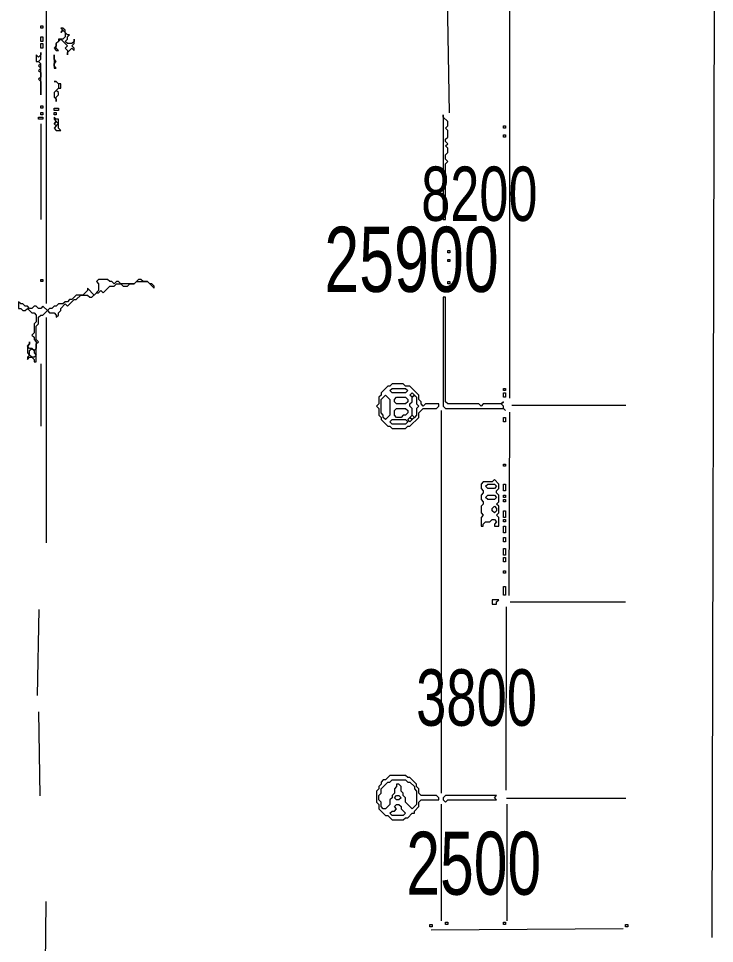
# Model space of a CAD drawing. Extents: x 10 to 1972, y 10 to 1395.
# Drawn here: x 10 to 322.9, y 442.4 to 858.3 of the extents above; entities that cross this region are included whole.
import ezdxf

# ---------------------------------------------------------------- set-up
doc = ezdxf.new("R2010")
doc.units = 0
for name, color, linetype, lineweight in [('OCR_TEXT', 6, 'Continuous', 0), ('TRACE_STRAIGHT', 5, 'Continuous', 0), ('TRACE_TEXT_SYMBOL', 6, 'Continuous', 0)]:
    doc.layers.add(name, color=color, linetype=linetype, lineweight=lineweight)
doc.styles.add('wqy-unicode', font='wqy-unicode.lff')

msp = doc.modelspace()

# ---------------------------------------------------------------- linework, layer by layer
at = {"layer": 'TRACE_STRAIGHT', "color": 5}
for p, q in [((22.57, 730.12), (22.63, 971.37)), ((321.93, 445.12), (322.95, 877.63)), ((202.71, 871.39), (203.67, 815.85)), ((230.87, 687.62), (230.89, 871.38)), ((20, 811), (20, 768)), ((22.64, 622.62), (22.66, 723.88)), ((20, 703), (20, 675)), ((231.88, 684.52), (283.13, 684.47)), ((200, 682), (200, 510)), ((230.66, 598.87), (230.88, 681.37)), ((231, 596), (283, 596)), ((18.55, 553.91), (19.24, 592.67)), ((229.22, 511.37), (229.42, 593.87)), ((19, 546.62), (19.64, 508.86)), ((229.38, 507.72), (283.13, 507.78)), ((200.16, 452.62), (200.16, 505.12)), ((229.7, 452.62), (229.73, 505.12)), ((21.41, 385.11), (22.48, 461.37)), ((195.62, 448.52), (281.87, 449.25))]:
    msp.add_line(p, q, dxfattribs=at)
at = {"layer": 'TRACE_TEXT_SYMBOL', "color": 6}
for points in [[(20, 855), (21, 855), (21, 854), (20, 854)], [(29, 854), (30, 853), (29, 852), (30, 853), (31, 852), (31, 850), (30, 849), (28, 849), (28, 848), (27, 847), (27, 846), (26, 845), (27, 844), (28, 844), (27, 845), (27, 847), (29, 849), (32, 846), (31, 845), (32, 844), (32, 842), (32, 843), (34, 845), (35, 844), (35, 845), (34, 846), (35, 847), (35, 849), (35, 848), (34, 847), (32, 847), (31, 848), (32, 849), (32, 850), (33, 851), (32, 851), (31, 852), (31, 853), (30, 854)], [(20, 850), (21, 850), (21, 848), (20, 848)], [(20, 847), (21, 847), (21, 845), (20, 845)], [(20, 843), (20, 842), (19, 841), (18, 842), (18, 839), (19, 839), (20, 838), (19, 837), (20, 836), (19, 835), (20, 834), (20, 832), (19, 831), (20, 830), (20, 824), (20, 838), (19, 839), (20, 840)], [(26, 842), (26, 836), (27, 836), (26, 837), (26, 838), (27, 839), (26, 840)], [(26, 830), (27, 830), (28, 829), (28, 827), (26, 825), (26, 823), (27, 822), (27, 821), (27, 823), (28, 824), (28, 825), (27, 826), (28, 827), (29, 827), (29, 829), (28, 829), (27, 830)], [(20, 819), (21, 819), (21, 818), (20, 818)], [(20, 816), (21, 816), (21, 815), (20, 815)], [(26, 818), (28, 818), (28, 817), (26, 817)], [(26, 816), (27, 816), (27, 815), (26, 815)], [(19, 814), (21, 814), (21, 813), (19, 813)], [(26, 814), (26, 813), (27, 812), (26, 811), (27, 810), (26, 809), (27, 808), (29, 808), (28, 809), (28, 813), (27, 813)], [(26, 811), (27, 812), (28, 811), (27, 810)], [(201, 815), (201, 768), (202, 768), (202, 793), (203, 794), (202, 795), (202, 797), (203, 798), (203, 800), (202, 801), (203, 802), (202, 803), (202, 804), (203, 805), (203, 808), (202, 809), (203, 810), (203, 812), (201, 814)], [(228, 810), (229, 810), (229, 809), (228, 809)], [(228, 806), (229, 806), (229, 805), (228, 805)], [(203, 754), (204, 754), (204, 753), (203, 753)], [(203, 750), (204, 750), (204, 749), (203, 749)], [(20, 741), (21, 741), (21, 740), (20, 740)], [(203, 740), (204, 740), (204, 739), (203, 739)], [(201, 733), (201, 684), (202, 683), (228, 683), (229, 682), (228, 683), (228, 684), (227, 685), (228, 686), (227, 685), (219, 685), (218, 684), (217, 685), (203, 685), (202, 686), (202, 733)], [(15, 709), (16, 710), (17, 709), (17, 708), (18, 707), (17, 706), (16, 706), (15, 707)], [(178, 694), (177, 693), (176, 693), (173, 690), (173, 689), (172, 688), (172, 685), (171, 684), (172, 683), (172, 680), (173, 679), (173, 678), (176, 675), (177, 675), (178, 674), (184, 674), (185, 675), (186, 675), (190, 679), (190, 681), (192, 683), (198, 683), (199, 684), (199, 685), (193, 685), (192, 684), (191, 685), (191, 686), (190, 687), (190, 689), (186, 693), (184, 693), (183, 694)], [(177, 691), (178, 692), (184, 692), (185, 691), (184, 690), (178, 690)], [(228, 692), (229, 692), (229, 691), (228, 691)], [(175, 689), (177, 687), (177, 680), (175, 678), (174, 679), (174, 680), (173, 681), (173, 687)], [(179, 687), (180, 688), (184, 688), (185, 687), (185, 686), (184, 685), (180, 685), (179, 686)], [(186, 689), (187, 690), (188, 689), (187, 688)], [(187, 688), (188, 689), (189, 688), (189, 685), (190, 684), (189, 683), (189, 680), (188, 679), (187, 680), (187, 683), (186, 684), (186, 685), (187, 686)], [(228, 690), (229, 690), (229, 688), (228, 688)], [(179, 682), (180, 683), (184, 683), (185, 682), (185, 681), (184, 680), (183, 680), (182, 679), (180, 679), (179, 680)], [(177, 677), (178, 678), (184, 678), (185, 677), (184, 676), (178, 676)], [(185, 678), (186, 679), (187, 678), (186, 677)], [(186, 679), (187, 680), (188, 679), (187, 678)], [(228, 679), (229, 679), (229, 677), (228, 677)], [(228, 658), (229, 658), (229, 657), (228, 657)], [(224, 651), (223, 650), (219, 650), (218, 649), (218, 647), (219, 646), (219, 645), (218, 644), (218, 642), (219, 641), (219, 640), (218, 639), (218, 636), (219, 635), (218, 634), (218, 630), (219, 630), (219, 631), (220, 632), (222, 632), (223, 633), (224, 633), (225, 632), (224, 631), (224, 630), (226, 630), (226, 634), (225, 635), (226, 636), (226, 639), (225, 640), (226, 641), (226, 644), (225, 645), (225, 646), (226, 647), (226, 649)], [(220, 648), (221, 649), (224, 649), (225, 648), (224, 647), (221, 647)], [(228, 649), (229, 649), (229, 646), (228, 646)], [(220, 643), (221, 644), (224, 644), (225, 643), (224, 642), (221, 642)], [(228, 644), (229, 644), (229, 643), (228, 643)], [(228, 642), (229, 642), (229, 641), (228, 641)], [(223, 638), (224, 639), (225, 638), (225, 637), (224, 636), (223, 637)], [(228, 637), (229, 637), (229, 634), (228, 634)], [(228, 633), (229, 633), (229, 632), (228, 632)], [(228, 630), (229, 630), (229, 627), (228, 627)], [(228, 625), (229, 625), (229, 623), (228, 623)], [(228, 620), (229, 620), (229, 617), (228, 617)], [(228, 616), (229, 616), (229, 614), (228, 614)], [(228, 610), (229, 610), (229, 609), (228, 609)], [(228, 603), (229, 603), (229, 599), (228, 599)], [(223, 597), (223, 595), (225, 595), (225, 596), (226, 597)], [(177, 518), (175, 516), (174, 516), (173, 515), (173, 514), (172, 513), (172, 512), (171, 511), (171, 506), (172, 505), (172, 503), (175, 500), (176, 500), (178, 498), (183, 498), (184, 499), (185, 499), (187, 501), (188, 501), (188, 502), (190, 504), (190, 506), (191, 507), (199, 507), (199, 508), (198, 509), (191, 509), (190, 510), (190, 512), (189, 513), (189, 514), (186, 517), (185, 517), (184, 518)], [(177, 515), (178, 516), (184, 516), (185, 515), (186, 515), (188, 513), (188, 512), (189, 511), (189, 505), (187, 503), (184, 506), (184, 508), (183, 509), (183, 510), (182, 511), (182, 513), (181, 514), (180, 514), (180, 513), (179, 512), (179, 510), (178, 509), (178, 508), (177, 507), (177, 505), (175, 503), (174, 503), (173, 504), (173, 506), (172, 507), (172, 509), (173, 510), (173, 512), (176, 515)], [(179, 508), (180, 509), (181, 509), (182, 508), (181, 507), (180, 507)], [(202, 509), (201, 508), (201, 507), (202, 506), (203, 507), (225, 507), (224, 508), (225, 509)], [(179, 504), (180, 505), (181, 505), (182, 504), (182, 503), (184, 501), (183, 500), (178, 500), (177, 501), (178, 502), (179, 502), (180, 503)], [(195, 451), (196, 451), (196, 450), (195, 450)], [(202, 452), (203, 452), (203, 451), (202, 451)], [(228, 452), (229, 452), (229, 451), (228, 451)], [(283, 451), (284, 451), (284, 450), (283, 450)]]:
    msp.add_lwpolyline(points, close=True, dxfattribs=at)
for points in [[(46, 741), (45, 740), (46, 739), (46, 736), (44, 734), (41, 737), (41, 736), (39, 734), (36, 734), (34, 732), (33, 732), (32, 731), (31, 731), (30, 730), (28, 730), (27, 729), (26, 729), (25, 728), (24, 728), (23, 727), (21, 729), (20, 728), (19, 728), (18, 729), (17, 729), (16, 728), (15, 728), (14, 729), (13, 729), (12, 730), (11, 730), (10, 731), (10, 728), (11, 728), (12, 727), (13, 727), (14, 728), (16, 726), (17, 726), (18, 725), (18, 722), (17, 721), (17, 717), (16, 716), (17, 715), (17, 714), (18, 713), (18, 710), (17, 709), (16, 710), (15, 710), (14, 711), (15, 712), (15, 713), (15, 712), (14, 711), (14, 708), (15, 707), (14, 706), (14, 705), (15, 706), (16, 706), (17, 705), (17, 704)], [(17, 704), (18, 704), (18, 712), (19, 713), (18, 714), (18, 720), (19, 721), (19, 724), (20, 725), (21, 725), (23, 727), (24, 726), (26, 726), (27, 725), (27, 724), (28, 725), (28, 726), (29, 727), (29, 728), (31, 730), (32, 729), (35, 732), (36, 732), (38, 734), (41, 734), (42, 733), (43, 733), (45, 735), (46, 735), (47, 736), (48, 735), (51, 738), (53, 738), (54, 739), (56, 739), (57, 738), (59, 738), (60, 739), (62, 739), (63, 740), (68, 740), (71, 737), (71, 738), (70, 739), (69, 739), (68, 740), (66, 740), (65, 741), (64, 741), (62, 739), (56, 739), (55, 740), (54, 740), (53, 739), (52, 740), (51, 740), (50, 741), (46, 741)]]:
    msp.add_lwpolyline(points, dxfattribs=at)

# ---------------------------------------------------------------- texts
at = {"layer": 'OCR_TEXT', "color": 6, "style": 'wqy-unicode', "width": 0.72}
for s, height, p in [('8200', 24.403, (191.09, 767.33)), ('25900', 29.284, (147.52, 735.39)), ('3800', 25.38, (188.78, 540.34)), ('2500', 28.308, (184.38, 464.38))]:
    msp.add_text(s, height=height, dxfattribs=at).set_placement(p)

doc.saveas('drawing.dxf')
